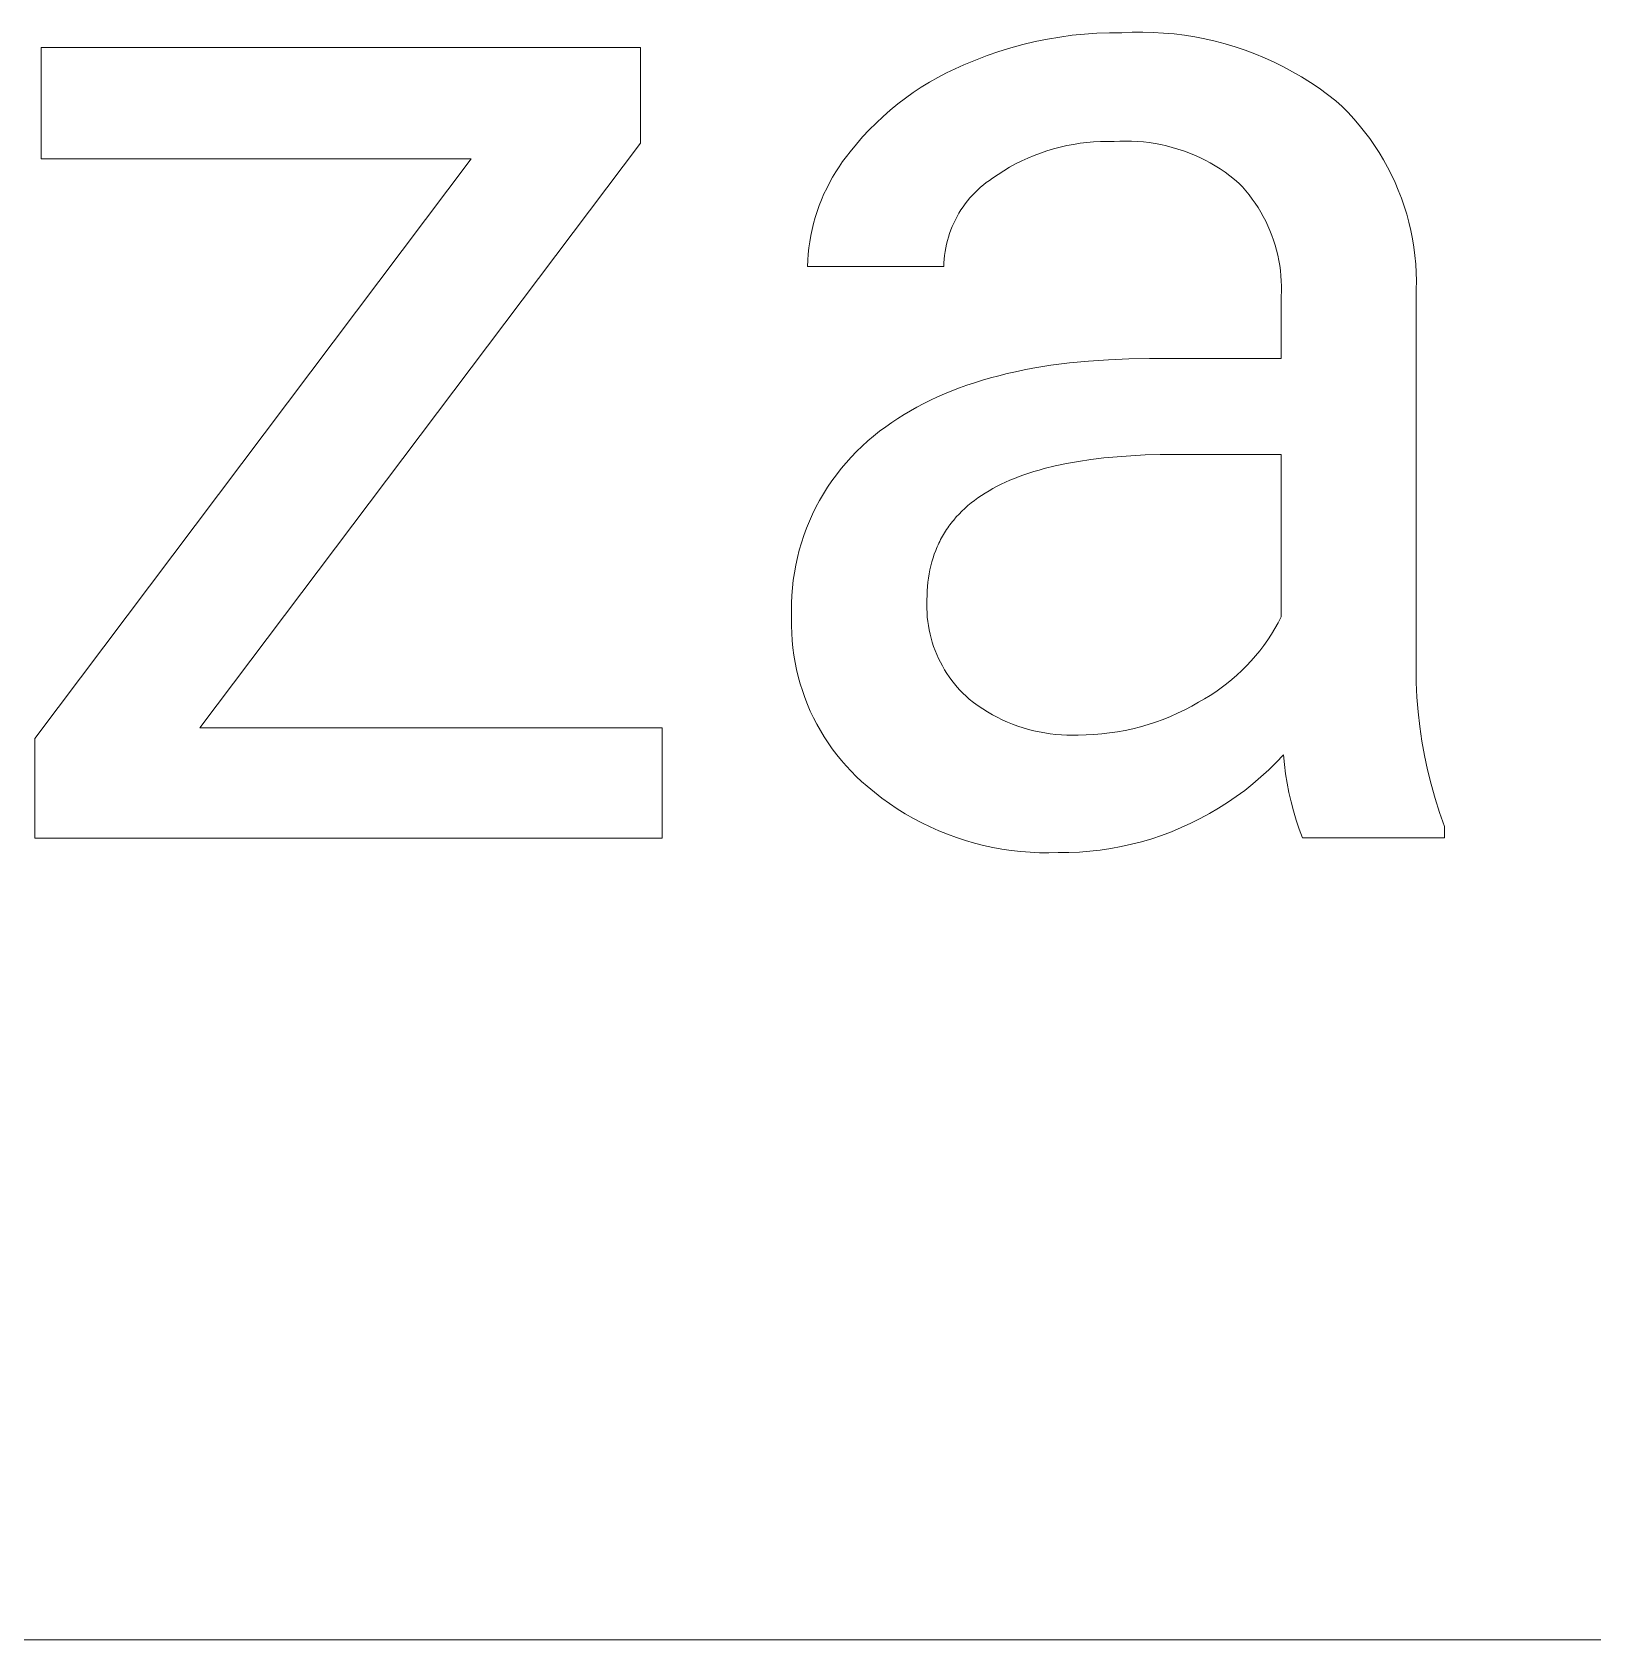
# Model space of a CAD drawing. Header units: millimetres. Extents: x 1434 to 4837, y 1889 to 4267.
# Drawn here: x 3871.7 to 3918.97, y 2079.72 to 2128.4 of the extents above; entities that cross this region are included whole.
import ezdxf

# ---------------------------------------------------------------- set-up
doc = ezdxf.new("R2010")
doc.units = ezdxf.units.MM
doc.header["$MEASUREMENT"] = 0
doc.layers.add('Domyślny', color=7, linetype='Continuous', true_color=0x000000)

msp = doc.modelspace()

# ---------------------------------------------------------------- linework, layer by layer
at = {"layer": 'Domyślny', "color": 18, "lineweight": 15, "true_color": 0x000000}
for p, q in [((3901.707, 2128.029), (3902.075, 2128.116)), ((3902.075, 2128.116), (3902.446, 2128.192)), ((3902.446, 2128.192), (3902.819, 2128.255)), ((3902.819, 2128.255), (3903.193, 2128.306)), ((3903.193, 2128.306), (3903.57, 2128.345)), ((3903.57, 2128.345), (3903.947, 2128.371)), ((3903.947, 2128.371), (3904.325, 2128.384)), ((3904.325, 2128.384), (3904.703, 2128.385)), ((3904.703, 2128.385), (3905.019, 2128.399)), ((3905.019, 2128.399), (3905.336, 2128.402)), ((3905.336, 2128.402), (3905.652, 2128.394)), ((3905.652, 2128.394), (3905.967, 2128.376)), ((3905.967, 2128.376), (3906.282, 2128.347)), ((3906.282, 2128.347), (3906.596, 2128.308)), ((3906.596, 2128.308), (3906.908, 2128.258)), ((3906.908, 2128.258), (3907.219, 2128.198)), ((3907.219, 2128.198), (3907.527, 2128.128)), ((3907.527, 2128.128), (3907.833, 2128.047)), ((3871.97, 2124.561), (3871.97, 2127.938)), ((3871.97, 2127.938), (3890.123, 2127.938)), ((3890.123, 2127.938), (3890.123, 2125.037)), ((3900.27, 2127.558), (3900.623, 2127.693)), ((3900.623, 2127.693), (3900.981, 2127.817)), ((3900.981, 2127.817), (3901.342, 2127.929)), ((3901.342, 2127.929), (3901.707, 2128.029)), ((3907.833, 2128.047), (3908.136, 2127.956)), ((3908.136, 2127.956), (3908.436, 2127.856)), ((3908.436, 2127.856), (3908.732, 2127.745)), ((3908.732, 2127.745), (3909.024, 2127.624)), ((3909.024, 2127.624), (3909.312, 2127.494)), ((3899.132, 2127.031), (3899.391, 2127.167)), ((3899.391, 2127.167), (3899.654, 2127.293)), ((3899.654, 2127.293), (3899.921, 2127.411)), ((3899.921, 2127.411), (3900.27, 2127.558)), ((3909.312, 2127.494), (3909.596, 2127.354)), ((3909.596, 2127.354), (3909.874, 2127.204)), ((3909.874, 2127.204), (3910.148, 2127.046)), ((3898.386, 2126.574), (3898.629, 2126.735)), ((3898.629, 2126.735), (3898.878, 2126.887)), ((3898.878, 2126.887), (3899.132, 2127.031)), ((3910.148, 2127.046), (3910.416, 2126.878)), ((3910.416, 2126.878), (3910.679, 2126.702)), ((3910.679, 2126.702), (3910.935, 2126.517)), ((3897.689, 2126.042), (3897.915, 2126.227)), ((3897.915, 2126.227), (3898.148, 2126.404)), ((3898.148, 2126.404), (3898.386, 2126.574)), ((3910.935, 2126.517), (3911.185, 2126.323)), ((3911.185, 2126.323), (3911.372, 2126.148)), ((3911.372, 2126.148), (3911.552, 2125.966)), ((3897.051, 2125.443), (3897.257, 2125.65)), ((3897.257, 2125.65), (3897.47, 2125.85)), ((3897.47, 2125.85), (3897.689, 2126.042)), ((3911.552, 2125.966), (3911.726, 2125.778)), ((3911.726, 2125.778), (3911.894, 2125.584)), ((3896.661, 2125.009), (3896.852, 2125.229)), ((3896.852, 2125.229), (3897.051, 2125.443)), ((3911.894, 2125.584), (3912.055, 2125.385)), ((3912.055, 2125.385), (3912.209, 2125.18)), ((3912.209, 2125.18), (3912.355, 2124.97)), ((3890.123, 2125.037), (3876.774, 2107.337)), ((3896.359, 2124.634), (3896.477, 2124.782)), ((3896.477, 2124.782), (3896.661, 2125.009)), ((3902.045, 2124.669), (3901.855, 2124.589)), ((3902.238, 2124.742), (3902.045, 2124.669)), ((3902.433, 2124.808), (3902.238, 2124.742)), ((3902.631, 2124.867), (3902.433, 2124.808)), ((3902.83, 2124.92), (3902.631, 2124.867)), ((3903.031, 2124.966), (3902.83, 2124.92)), ((3903.234, 2125.004), (3903.031, 2124.966)), ((3903.437, 2125.036), (3903.234, 2125.004)), ((3903.642, 2125.061), (3903.437, 2125.036)), ((3903.847, 2125.078), (3903.642, 2125.061)), ((3904.053, 2125.089), (3903.847, 2125.078)), ((3904.259, 2125.092), (3904.053, 2125.089)), ((3904.465, 2125.088), (3904.259, 2125.092)), ((3904.643, 2125.098), (3904.465, 2125.088)), ((3904.821, 2125.101), (3904.643, 2125.098)), ((3904.999, 2125.099), (3904.821, 2125.101)), ((3905.177, 2125.091), (3904.999, 2125.099)), ((3905.354, 2125.076), (3905.177, 2125.091)), ((3905.531, 2125.056), (3905.354, 2125.076)), ((3905.707, 2125.029), (3905.531, 2125.056)), ((3905.882, 2124.996), (3905.707, 2125.029)), ((3906.055, 2124.958), (3905.882, 2124.996)), ((3906.228, 2124.913), (3906.055, 2124.958)), ((3906.398, 2124.863), (3906.228, 2124.913)), ((3906.567, 2124.807), (3906.398, 2124.863)), ((3906.734, 2124.745), (3906.567, 2124.807)), ((3906.899, 2124.678), (3906.734, 2124.745)), ((3907.061, 2124.604), (3906.899, 2124.678)), ((3912.355, 2124.97), (3912.495, 2124.755)), ((3912.495, 2124.755), (3912.627, 2124.535)), ((3871.777, 2107.008), (3884.99, 2124.561)), ((3884.99, 2124.561), (3871.97, 2124.561)), ((3895.939, 2124.006), (3896.036, 2124.168)), ((3896.036, 2124.168), (3896.139, 2124.327)), ((3896.139, 2124.327), (3896.246, 2124.482)), ((3896.246, 2124.482), (3896.359, 2124.634)), ((3901.126, 2124.206), (3900.952, 2124.095)), ((3901.303, 2124.311), (3901.126, 2124.206)), ((3901.484, 2124.41), (3901.303, 2124.311)), ((3901.668, 2124.503), (3901.484, 2124.41)), ((3901.855, 2124.589), (3901.668, 2124.503)), ((3907.221, 2124.526), (3907.061, 2124.604)), ((3907.377, 2124.442), (3907.221, 2124.526)), ((3907.531, 2124.353), (3907.377, 2124.442)), ((3907.682, 2124.258), (3907.531, 2124.353)), ((3907.829, 2124.158), (3907.682, 2124.258)), ((3907.973, 2124.054), (3907.829, 2124.158)), ((3912.627, 2124.535), (3912.751, 2124.311)), ((3912.751, 2124.311), (3912.867, 2124.083)), ((3895.681, 2123.501), (3895.762, 2123.672)), ((3895.762, 2123.672), (3895.848, 2123.84)), ((3895.848, 2123.84), (3895.939, 2124.006)), ((3900.421, 2123.703), (3900.337, 2123.627)), ((3900.508, 2123.777), (3900.421, 2123.703)), ((3900.597, 2123.847), (3900.508, 2123.777)), ((3900.689, 2123.914), (3900.597, 2123.847)), ((3900.783, 2123.977), (3900.689, 2123.914)), ((3900.952, 2124.095), (3900.783, 2123.977)), ((3908.114, 2123.944), (3907.973, 2124.054)), ((3908.25, 2123.83), (3908.114, 2123.944)), ((3908.357, 2123.715), (3908.25, 2123.83)), ((3908.46, 2123.596), (3908.357, 2123.715)), ((3912.867, 2124.083), (3912.976, 2123.851)), ((3912.976, 2123.851), (3913.076, 2123.615)), ((3895.538, 2123.151), (3895.607, 2123.327)), ((3895.607, 2123.327), (3895.681, 2123.501)), ((3899.959, 2123.205), (3899.893, 2123.113)), ((3900.029, 2123.295), (3899.959, 2123.205)), ((3900.101, 2123.382), (3900.029, 2123.295)), ((3900.177, 2123.466), (3900.101, 2123.382)), ((3900.256, 2123.548), (3900.177, 2123.466)), ((3900.337, 2123.627), (3900.256, 2123.548)), ((3908.559, 2123.474), (3908.46, 2123.596)), ((3908.653, 2123.349), (3908.559, 2123.474)), ((3908.743, 2123.22), (3908.653, 2123.349)), ((3908.829, 2123.089), (3908.743, 2123.22)), ((3913.076, 2123.615), (3913.169, 2123.376)), ((3913.169, 2123.376), (3913.253, 2123.134)), ((3895.367, 2122.611), (3895.418, 2122.793)), ((3895.418, 2122.793), (3895.475, 2122.973)), ((3895.475, 2122.973), (3895.538, 2123.151)), ((3899.66, 2122.723), (3899.611, 2122.621)), ((3899.713, 2122.824), (3899.66, 2122.723)), ((3899.769, 2122.922), (3899.713, 2122.824)), ((3899.829, 2123.019), (3899.769, 2122.922)), ((3899.893, 2123.113), (3899.829, 2123.019)), ((3908.91, 2122.955), (3908.829, 2123.089)), ((3908.987, 2122.818), (3908.91, 2122.955)), ((3909.059, 2122.678), (3908.987, 2122.818)), ((3913.253, 2123.134), (3913.329, 2122.89)), ((3913.329, 2122.89), (3913.396, 2122.643)), ((3895.252, 2122.056), (3895.284, 2122.242)), ((3895.284, 2122.242), (3895.323, 2122.427)), ((3895.323, 2122.427), (3895.367, 2122.611)), ((3899.484, 2122.305), (3899.449, 2122.197)), ((3899.522, 2122.412), (3899.484, 2122.305)), ((3899.565, 2122.518), (3899.522, 2122.412)), ((3899.611, 2122.621), (3899.565, 2122.518)), ((3909.126, 2122.536), (3909.059, 2122.678)), ((3909.188, 2122.392), (3909.126, 2122.536)), ((3909.246, 2122.246), (3909.188, 2122.392)), ((3909.298, 2122.098), (3909.246, 2122.246)), ((3913.396, 2122.643), (3913.454, 2122.393)), ((3913.454, 2122.393), (3913.505, 2122.142)), ((3895.206, 2121.681), (3895.226, 2121.869)), ((3895.226, 2121.869), (3895.252, 2122.056)), ((3899.348, 2121.755), (3899.333, 2121.643)), ((3899.367, 2121.867), (3899.348, 2121.755)), ((3899.391, 2121.978), (3899.367, 2121.867)), ((3899.418, 2122.088), (3899.391, 2121.978)), ((3899.449, 2122.197), (3899.418, 2122.088)), ((3909.345, 2121.948), (3909.298, 2122.098)), ((3909.388, 2121.797), (3909.345, 2121.948)), ((3909.425, 2121.644), (3909.388, 2121.797)), ((3913.505, 2122.142), (3913.546, 2121.889)), ((3913.546, 2121.889), (3913.579, 2121.635)), ((3895.185, 2121.303), (3895.192, 2121.492)), ((3899.31, 2121.303), (3895.185, 2121.303)), ((3895.192, 2121.492), (3895.206, 2121.681)), ((3899.313, 2121.417), (3899.31, 2121.303)), ((3899.321, 2121.53), (3899.313, 2121.417)), ((3899.333, 2121.643), (3899.321, 2121.53)), ((3909.456, 2121.491), (3909.425, 2121.644)), ((3909.483, 2121.336), (3909.456, 2121.491)), ((3909.504, 2121.18), (3909.483, 2121.336)), ((3913.579, 2121.635), (3913.602, 2121.38)), ((3913.602, 2121.38), (3913.618, 2121.124)), ((3909.52, 2121.024), (3909.504, 2121.18)), ((3909.531, 2120.867), (3909.52, 2121.024)), ((3909.536, 2120.711), (3909.531, 2120.867)), ((3913.618, 2121.124), (3913.624, 2120.868)), ((3913.624, 2120.868), (3913.621, 2120.612)), ((3909.531, 2120.397), (3909.536, 2120.554)), ((3909.531, 2118.516), (3909.531, 2120.397)), ((3909.536, 2120.554), (3909.536, 2120.711)), ((3913.621, 2120.612), (3913.621, 2109.598)), ((3902.554, 2118.313), (3903.116, 2118.386)), ((3903.116, 2118.386), (3903.696, 2118.443)), ((3903.696, 2118.443), (3904.294, 2118.483)), ((3904.294, 2118.483), (3904.909, 2118.508)), ((3904.909, 2118.508), (3905.542, 2118.516)), ((3905.542, 2118.516), (3909.531, 2118.516)), ((3900.244, 2117.787), (3900.483, 2117.861)), ((3900.483, 2117.861), (3900.726, 2117.932)), ((3900.726, 2117.932), (3900.974, 2117.999)), ((3900.974, 2117.999), (3901.226, 2118.061)), ((3901.226, 2118.061), (3901.483, 2118.12)), ((3901.483, 2118.12), (3901.744, 2118.174)), ((3901.744, 2118.174), (3902.009, 2118.225)), ((3902.009, 2118.225), (3902.554, 2118.313)), ((3898.907, 2117.255), (3899.118, 2117.354)), ((3899.118, 2117.354), (3899.335, 2117.449)), ((3899.335, 2117.449), (3899.555, 2117.539)), ((3899.555, 2117.539), (3899.78, 2117.626)), ((3899.78, 2117.626), (3900.01, 2117.708)), ((3900.01, 2117.708), (3900.244, 2117.787)), ((3898.106, 2116.821), (3898.299, 2116.936)), ((3898.299, 2116.936), (3898.497, 2117.046)), ((3898.497, 2117.046), (3898.7, 2117.153)), ((3898.7, 2117.153), (3898.907, 2117.255)), ((3897.365, 2116.316), (3897.553, 2116.453)), ((3897.553, 2116.453), (3897.733, 2116.58)), ((3897.733, 2116.58), (3897.917, 2116.702)), ((3897.917, 2116.702), (3898.106, 2116.821)), ((3896.832, 2115.865), (3897.005, 2116.021)), ((3897.005, 2116.021), (3897.182, 2116.171)), ((3897.182, 2116.171), (3897.365, 2116.316)), ((3896.348, 2115.362), (3896.503, 2115.535)), ((3896.503, 2115.535), (3896.665, 2115.703)), ((3896.665, 2115.703), (3896.832, 2115.865)), ((3903.39, 2115.405), (3903.03, 2115.34)), ((3903.765, 2115.46), (3903.39, 2115.405)), ((3904.155, 2115.508), (3903.765, 2115.46)), ((3904.559, 2115.546), (3904.155, 2115.508)), ((3904.978, 2115.576), (3904.559, 2115.546)), ((3905.412, 2115.598), (3904.978, 2115.576)), ((3905.861, 2115.61), (3905.412, 2115.598)), ((3906.324, 2115.615), (3905.861, 2115.61)), ((3909.531, 2115.615), (3906.324, 2115.615)), ((3909.531, 2110.697), (3909.531, 2115.615)), ((3895.918, 2114.811), (3896.055, 2115)), ((3896.055, 2115), (3896.198, 2115.183)), ((3896.198, 2115.183), (3896.348, 2115.362)), ((3901.592, 2114.944), (3901.451, 2114.889)), ((3901.737, 2114.997), (3901.592, 2114.944)), ((3901.886, 2115.047), (3901.737, 2114.997)), ((3902.038, 2115.096), (3901.886, 2115.047)), ((3902.194, 2115.142), (3902.038, 2115.096)), ((3902.354, 2115.186), (3902.194, 2115.142)), ((3902.685, 2115.267), (3902.354, 2115.186)), ((3903.03, 2115.34), (3902.685, 2115.267)), ((3895.547, 2114.22), (3895.664, 2114.421)), ((3895.664, 2114.421), (3895.788, 2114.618)), ((3895.788, 2114.618), (3895.918, 2114.811)), ((3900.564, 2114.446), (3900.452, 2114.374)), ((3900.679, 2114.516), (3900.564, 2114.446)), ((3900.799, 2114.583), (3900.679, 2114.516)), ((3900.922, 2114.649), (3900.799, 2114.583)), ((3901.048, 2114.712), (3900.922, 2114.649)), ((3901.179, 2114.773), (3901.048, 2114.712)), ((3901.313, 2114.833), (3901.179, 2114.773)), ((3901.451, 2114.889), (3901.313, 2114.833)), ((3895.335, 2113.805), (3895.437, 2114.014)), ((3895.437, 2114.014), (3895.547, 2114.22)), ((3899.947, 2113.981), (3899.857, 2113.896)), ((3900.04, 2114.064), (3899.947, 2113.981)), ((3900.138, 2114.145), (3900.04, 2114.064)), ((3900.239, 2114.223), (3900.138, 2114.145)), ((3900.343, 2114.299), (3900.239, 2114.223)), ((3900.452, 2114.374), (3900.343, 2114.299)), ((3895.151, 2113.377), (3895.239, 2113.593)), ((3895.239, 2113.593), (3895.335, 2113.805)), ((3899.497, 2113.487), (3899.462, 2113.439)), ((3899.534, 2113.535), (3899.497, 2113.487)), ((3899.571, 2113.582), (3899.534, 2113.535)), ((3899.609, 2113.628), (3899.571, 2113.582)), ((3899.688, 2113.72), (3899.609, 2113.628)), ((3899.77, 2113.809), (3899.688, 2113.72)), ((3899.857, 2113.896), (3899.77, 2113.809)), ((3894.998, 2112.938), (3895.071, 2113.159)), ((3895.071, 2113.159), (3895.151, 2113.377)), ((3899.185, 2112.981), (3899.159, 2112.927)), ((3899.212, 2113.034), (3899.185, 2112.981)), ((3899.24, 2113.086), (3899.212, 2113.034)), ((3899.269, 2113.138), (3899.24, 2113.086)), ((3899.299, 2113.19), (3899.269, 2113.138)), ((3899.33, 2113.241), (3899.299, 2113.19)), ((3899.362, 2113.291), (3899.33, 2113.241)), ((3899.394, 2113.341), (3899.362, 2113.291)), ((3899.428, 2113.39), (3899.394, 2113.341)), ((3899.462, 2113.439), (3899.428, 2113.39)), ((3894.825, 2112.261), (3894.875, 2112.489)), ((3894.875, 2112.489), (3894.932, 2112.714)), ((3894.932, 2112.714), (3894.998, 2112.938)), ((3898.983, 2112.479), (3898.948, 2112.362)), ((3899.022, 2112.594), (3898.983, 2112.479)), ((3899.064, 2112.708), (3899.022, 2112.594)), ((3899.086, 2112.763), (3899.064, 2112.708)), ((3899.11, 2112.819), (3899.086, 2112.763)), ((3899.134, 2112.873), (3899.11, 2112.819)), ((3899.159, 2112.927), (3899.134, 2112.873)), ((3894.749, 2111.802), (3894.783, 2112.032)), ((3894.783, 2112.032), (3894.825, 2112.261)), ((3898.866, 2111.996), (3898.845, 2111.87)), ((3898.889, 2112.12), (3898.866, 2111.996)), ((3898.917, 2112.242), (3898.889, 2112.12)), ((3898.948, 2112.362), (3898.917, 2112.242)), ((3894.704, 2111.338), (3894.722, 2111.571)), ((3894.722, 2111.571), (3894.749, 2111.802)), ((3898.816, 2111.611), (3898.807, 2111.479)), ((3898.829, 2111.742), (3898.816, 2111.611)), ((3898.845, 2111.87), (3898.829, 2111.742)), ((3894.692, 2110.873), (3894.694, 2111.106)), ((3894.694, 2111.106), (3894.704, 2111.338)), ((3898.8, 2111.207), (3898.795, 2111.077)), ((3898.795, 2111.077), (3898.796, 2110.947)), ((3898.801, 2111.344), (3898.8, 2111.207)), ((3898.807, 2111.479), (3898.801, 2111.344)), ((3894.698, 2110.64), (3894.692, 2110.873)), ((3894.696, 2110.419), (3894.698, 2110.64)), ((3898.796, 2110.947), (3898.801, 2110.817)), ((3898.801, 2110.817), (3898.81, 2110.687)), ((3898.81, 2110.687), (3898.824, 2110.558)), ((3898.824, 2110.558), (3898.843, 2110.43)), ((3909.437, 2110.517), (3909.531, 2110.697)), ((3894.703, 2110.197), (3894.696, 2110.419)), ((3894.717, 2109.976), (3894.703, 2110.197)), ((3898.843, 2110.43), (3898.865, 2110.302)), ((3898.865, 2110.302), (3898.893, 2110.175)), ((3898.893, 2110.175), (3898.924, 2110.049)), ((3898.924, 2110.049), (3898.961, 2109.924)), ((3909.119, 2109.997), (3909.231, 2110.167)), ((3909.231, 2110.167), (3909.337, 2110.34)), ((3909.337, 2110.34), (3909.437, 2110.517)), ((3894.739, 2109.756), (3894.717, 2109.976)), ((3894.768, 2109.537), (3894.739, 2109.756)), ((3898.961, 2109.924), (3899.001, 2109.8)), ((3899.001, 2109.8), (3899.046, 2109.678)), ((3899.046, 2109.678), (3899.095, 2109.558)), ((3899.095, 2109.558), (3899.148, 2109.439)), ((3908.75, 2109.513), (3908.879, 2109.67)), ((3908.879, 2109.67), (3909.002, 2109.832)), ((3909.002, 2109.832), (3909.119, 2109.997)), ((3913.621, 2109.598), (3913.612, 2109.152)), ((3894.805, 2109.318), (3894.768, 2109.537)), ((3894.849, 2109.101), (3894.805, 2109.318)), ((3894.9, 2108.886), (3894.849, 2109.101)), ((3899.148, 2109.439), (3899.205, 2109.323)), ((3899.205, 2109.323), (3899.266, 2109.208)), ((3899.266, 2109.208), (3899.331, 2109.096)), ((3899.331, 2109.096), (3899.4, 2108.985)), ((3908.186, 2108.93), (3908.334, 2109.068)), ((3908.334, 2109.068), (3908.478, 2109.212)), ((3908.478, 2109.212), (3908.617, 2109.36)), ((3908.617, 2109.36), (3908.75, 2109.513)), ((3913.612, 2109.152), (3913.618, 2108.706)), ((3894.959, 2108.672), (3894.9, 2108.886)), ((3895.025, 2108.461), (3894.959, 2108.672)), ((3899.4, 2108.985), (3899.473, 2108.878)), ((3899.473, 2108.878), (3899.549, 2108.773)), ((3899.549, 2108.773), (3899.629, 2108.67)), ((3899.629, 2108.67), (3899.713, 2108.571)), ((3907.713, 2108.546), (3907.875, 2108.669)), ((3907.875, 2108.669), (3908.032, 2108.797)), ((3908.032, 2108.797), (3908.186, 2108.93)), ((3913.618, 2108.706), (3913.639, 2108.261)), ((3895.099, 2108.252), (3895.025, 2108.461)), ((3895.179, 2108.046), (3895.099, 2108.252)), ((3899.713, 2108.571), (3899.8, 2108.474)), ((3899.8, 2108.474), (3899.89, 2108.381)), ((3899.89, 2108.381), (3899.984, 2108.291)), ((3899.984, 2108.291), (3900.08, 2108.204)), ((3900.08, 2108.204), (3900.214, 2108.1)), ((3900.214, 2108.1), (3900.35, 2108.001)), ((3906.819, 2107.995), (3907.026, 2108.113)), ((3907.026, 2108.113), (3907.203, 2108.213)), ((3907.203, 2108.213), (3907.377, 2108.318)), ((3907.377, 2108.318), (3907.547, 2108.429)), ((3907.547, 2108.429), (3907.713, 2108.546)), ((3913.639, 2108.261), (3913.674, 2107.817)), ((3895.267, 2107.843), (3895.179, 2108.046)), ((3895.361, 2107.642), (3895.267, 2107.843)), ((3895.463, 2107.445), (3895.361, 2107.642)), ((3900.35, 2108.001), (3900.491, 2107.907)), ((3900.491, 2107.907), (3900.634, 2107.817)), ((3900.634, 2107.817), (3900.78, 2107.733)), ((3900.78, 2107.733), (3900.929, 2107.654)), ((3900.929, 2107.654), (3901.081, 2107.579)), ((3905.951, 2107.592), (3906.173, 2107.682)), ((3906.173, 2107.682), (3906.392, 2107.779)), ((3906.392, 2107.779), (3906.607, 2107.883)), ((3906.607, 2107.883), (3906.819, 2107.995)), ((3913.674, 2107.817), (3913.723, 2107.374)), ((3876.774, 2107.337), (3890.78, 2107.337)), ((3890.78, 2107.337), (3890.78, 2103.994)), ((3895.571, 2107.252), (3895.463, 2107.445)), ((3895.685, 2107.063), (3895.571, 2107.252)), ((3901.081, 2107.579), (3901.235, 2107.51)), ((3901.235, 2107.51), (3901.392, 2107.446)), ((3901.392, 2107.446), (3901.55, 2107.388)), ((3901.55, 2107.388), (3901.711, 2107.335)), ((3901.711, 2107.335), (3901.873, 2107.288)), ((3901.873, 2107.288), (3902.036, 2107.246)), ((3902.036, 2107.246), (3902.201, 2107.21)), ((3902.201, 2107.21), (3902.368, 2107.179)), ((3902.368, 2107.179), (3902.535, 2107.154)), ((3902.535, 2107.154), (3902.703, 2107.135)), ((3902.703, 2107.135), (3902.871, 2107.122)), ((3902.871, 2107.122), (3903.04, 2107.114)), ((3903.378, 2107.116), (3903.617, 2107.12)), ((3903.617, 2107.12), (3903.856, 2107.131)), ((3903.856, 2107.131), (3904.094, 2107.151)), ((3904.094, 2107.151), (3904.332, 2107.179)), ((3904.332, 2107.179), (3904.569, 2107.214)), ((3904.569, 2107.214), (3904.804, 2107.258)), ((3904.804, 2107.258), (3905.037, 2107.309)), ((3905.037, 2107.309), (3905.269, 2107.368)), ((3905.269, 2107.368), (3905.499, 2107.435)), ((3905.499, 2107.435), (3905.726, 2107.51)), ((3905.726, 2107.51), (3905.951, 2107.592)), ((3913.723, 2107.374), (3913.787, 2106.932)), ((3871.777, 2103.994), (3871.777, 2107.008)), ((3895.806, 2106.877), (3895.685, 2107.063)), ((3895.933, 2106.696), (3895.806, 2106.877)), ((3896.067, 2106.519), (3895.933, 2106.696)), ((3903.04, 2107.114), (3903.209, 2107.112)), ((3903.209, 2107.112), (3903.378, 2107.116)), ((3913.787, 2106.932), (3913.866, 2106.494)), ((3896.206, 2106.347), (3896.067, 2106.519)), ((3896.351, 2106.18), (3896.206, 2106.347)), ((3896.502, 2106.018), (3896.351, 2106.18)), ((3909.379, 2106.284), (3909.151, 2106.061)), ((3909.599, 2106.515), (3909.379, 2106.284)), ((3909.625, 2106.229), (3909.599, 2106.515)), ((3909.661, 2105.943), (3909.625, 2106.229)), ((3913.866, 2106.494), (3913.959, 2106.058)), ((3896.658, 2105.861), (3896.502, 2106.018)), ((3896.82, 2105.709), (3896.658, 2105.861)), ((3896.987, 2105.564), (3896.82, 2105.709)), ((3908.916, 2105.846), (3908.673, 2105.639)), ((3909.151, 2106.061), (3908.916, 2105.846)), ((3909.706, 2105.659), (3909.661, 2105.943)), ((3909.761, 2105.376), (3909.706, 2105.659)), ((3913.959, 2106.058), (3914.066, 2105.625)), ((3897.206, 2105.382), (3896.987, 2105.564)), ((3897.432, 2105.208), (3897.206, 2105.382)), ((3897.664, 2105.041), (3897.432, 2105.208)), ((3908.166, 2105.251), (3907.903, 2105.071)), ((3908.423, 2105.44), (3908.166, 2105.251)), ((3908.673, 2105.639), (3908.423, 2105.44)), ((3909.826, 2105.096), (3909.761, 2105.376)), ((3914.066, 2105.625), (3914.187, 2105.196)), ((3914.187, 2105.196), (3914.322, 2104.771)), ((3897.901, 2104.883), (3897.664, 2105.041)), ((3898.143, 2104.733), (3897.901, 2104.883)), ((3898.391, 2104.591), (3898.143, 2104.733)), ((3907.359, 2104.738), (3907.078, 2104.586)), ((3907.634, 2104.899), (3907.359, 2104.738)), ((3907.903, 2105.071), (3907.634, 2104.899)), ((3909.899, 2104.817), (3909.826, 2105.096)), ((3909.983, 2104.542), (3909.899, 2104.817)), ((3914.322, 2104.771), (3914.471, 2104.351)), ((3898.643, 2104.457), (3898.391, 2104.591)), ((3898.899, 2104.333), (3898.643, 2104.457)), ((3899.16, 2104.217), (3898.899, 2104.333)), ((3899.424, 2104.11), (3899.16, 2104.217)), ((3906.502, 2104.312), (3906.207, 2104.19)), ((3906.793, 2104.444), (3906.502, 2104.312)), ((3907.078, 2104.586), (3906.793, 2104.444)), ((3910.075, 2104.269), (3909.983, 2104.542)), ((3910.177, 2104), (3910.075, 2104.269)), ((3914.471, 2104.351), (3914.471, 2104)), ((3890.78, 2103.994), (3871.777, 2103.994)), ((3899.692, 2104.012), (3899.424, 2104.11)), ((3899.963, 2103.923), (3899.692, 2104.012)), ((3900.237, 2103.844), (3899.963, 2103.923)), ((3900.513, 2103.774), (3900.237, 2103.844)), ((3900.792, 2103.713), (3900.513, 2103.774)), ((3901.072, 2103.662), (3900.792, 2103.713)), ((3904.679, 2103.739), (3904.365, 2103.681)), ((3904.991, 2103.808), (3904.679, 2103.739)), ((3905.3, 2103.887), (3904.991, 2103.808)), ((3905.606, 2103.978), (3905.3, 2103.887)), ((3905.908, 2104.079), (3905.606, 2103.978)), ((3906.207, 2104.19), (3905.908, 2104.079)), ((3914.471, 2104), (3910.177, 2104)), ((3901.354, 2103.62), (3901.072, 2103.662)), ((3901.638, 2103.589), (3901.354, 2103.62)), ((3901.922, 2103.566), (3901.638, 2103.589)), ((3902.207, 2103.554), (3901.922, 2103.566)), ((3902.492, 2103.551), (3902.207, 2103.554)), ((3902.777, 2103.558), (3902.492, 2103.551)), ((3903.096, 2103.56), (3902.777, 2103.558)), ((3903.415, 2103.574), (3903.096, 2103.56)), ((3903.733, 2103.599), (3903.415, 2103.574)), ((3904.05, 2103.634), (3903.733, 2103.599)), ((3904.365, 2103.681), (3904.05, 2103.634)), ((3551.344, 2079.716), (4837.323, 2079.716))]:
    msp.add_line(p, q, dxfattribs=at)

doc.saveas('drawing.dxf')
